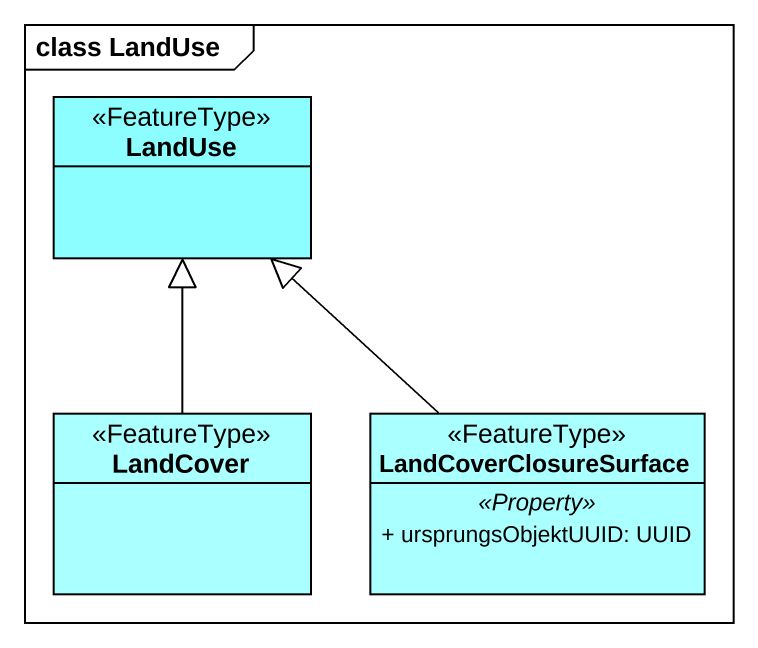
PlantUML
@startuml
mainframe class LandUse
hide circle
hide empty members
skinparam classAttributeIconSize 0
class LandUse <<FeatureType>> #8DFEFF
class LandCover <<FeatureType>> #AAFFFF
class LandCoverClosureSurface <<FeatureType>> #AAFFFF {
  .. <<Property>> ..
  + ursprungsObjektUUID: UUID
}
LandCover -up-|> LandUse
LandCoverClosureSurface -up-|> LandUse
@enduml
